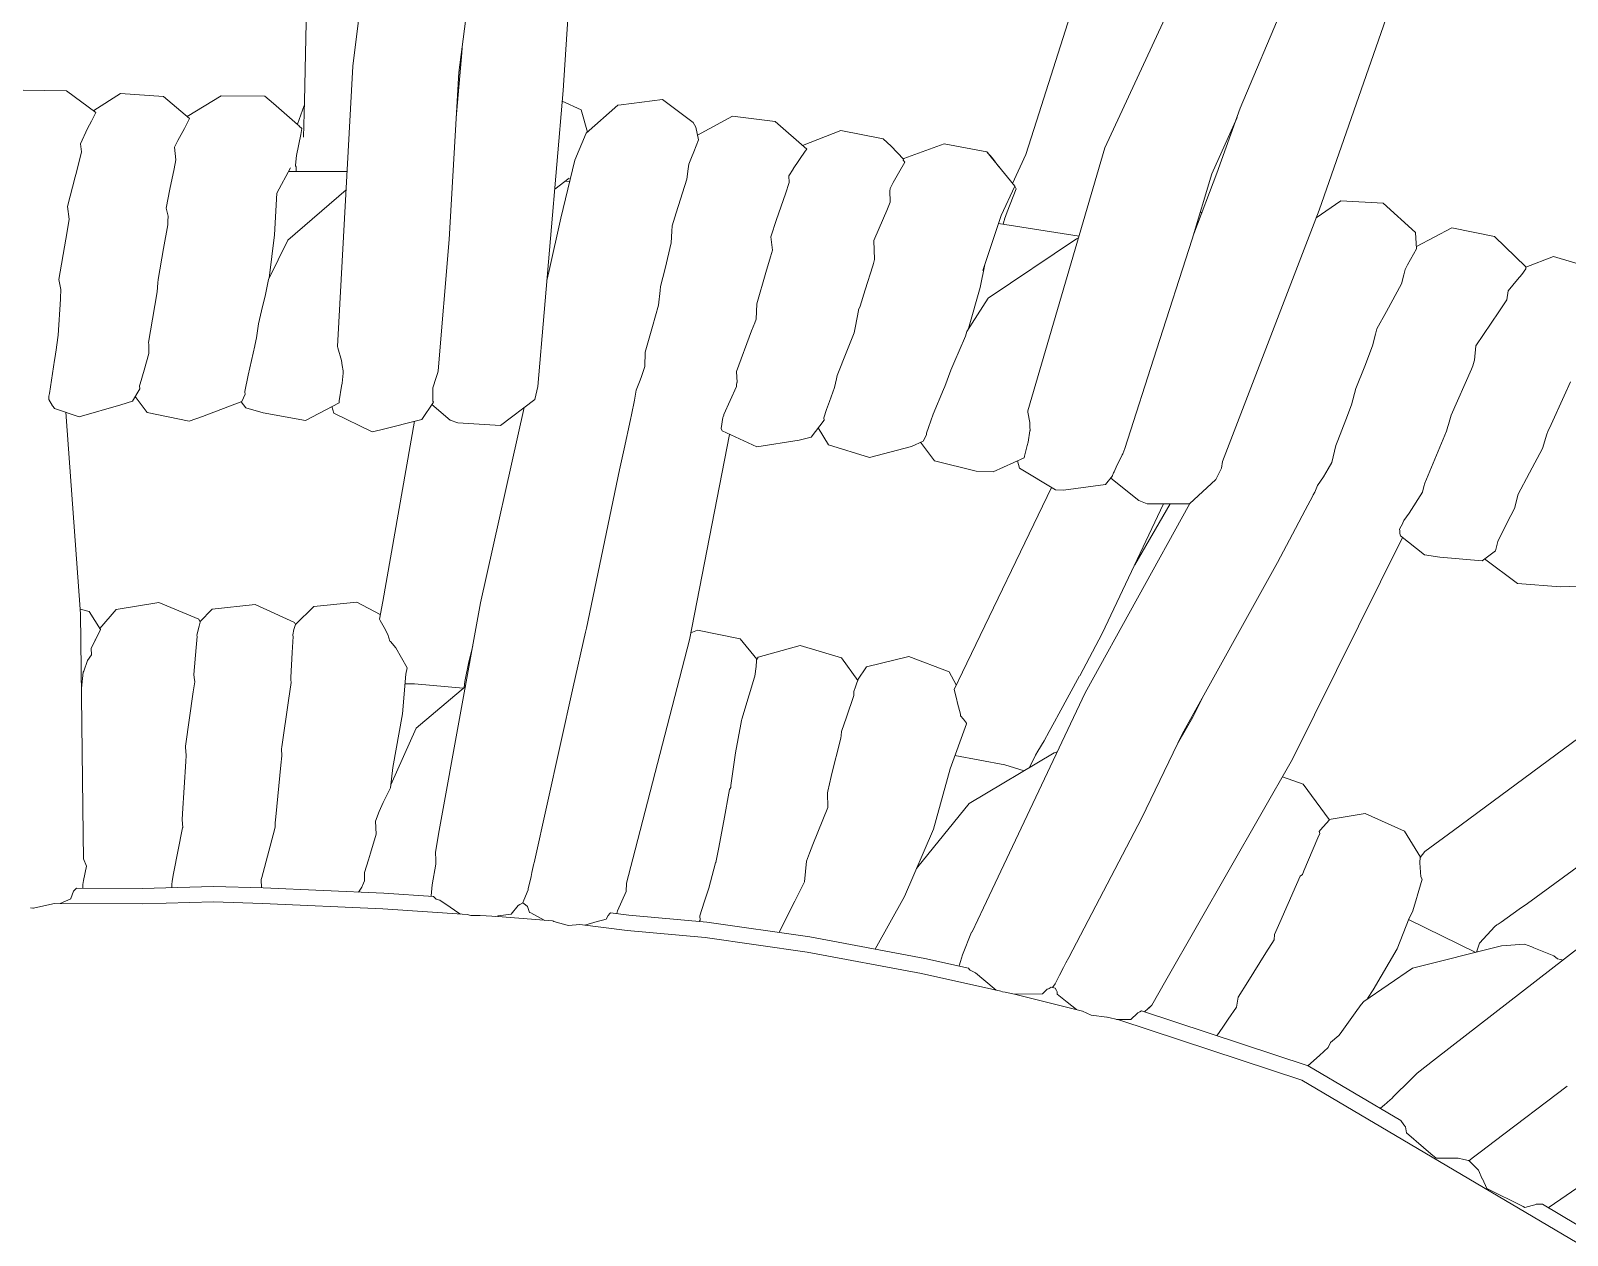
# Model space of a CAD drawing. Header units: centimetres. Extents: x 5488 to 20269, y -31398 to -19684.
# Drawn here: x 6218.68 to 6234.08, y -23755.62 to -23743.54 of the extents above; entities that cross this region are included whole.
import ezdxf

# ---------------------------------------------------------------- set-up
doc = ezdxf.new("R2010")
doc.units = ezdxf.units.CM
doc.layers.add('xxx_Auto_Kaplama_Ahşap Tarama', color=16, linetype='Continuous', lineweight=5)
doc.layers.add('xxx_Auto_Tefris_Tefris', color=32, linetype='Continuous', lineweight=15)

# ---------------------------------------------------------------- blocks, each defined once
blk = doc.blocks.new('trtetre')
at = {"color": 0, "linetype": 'ByBlock'}
for points in [[(425.01, 76.494), (425.394, 73.404)], [(423.088, 76.188), (423.285, 73.16)], [(425.824, 75.584), (425.88, 73.055)], [(417.794, 75.196), (418.539, 72.854)], [(416.669, 75.148), (417.853, 72.587)], [(414.812, 74.52), (415.706, 71.961)], [(424.232, 74.117), (424.331, 73.341)], [(416.061, 74.021), (416.496, 72.983)], [(424.299, 73.588), (424.303, 73.539)], [(424.357, 72.888), (424.303, 73.539)], [(424.429, 71.667), (424.331, 73.341)], [(425.549, 70.593), (425.394, 73.404)], [(421.983, 72.841), (422.291, 73.07)], [(422.291, 73.07), (422.703, 73.019)], [(423.106, 72.966), (423.294, 73.053)], [(423.538, 70.194), (423.285, 73.16)], [(425.888, 72.694), (425.88, 73.055)], [(425.948, 72.82), (426.191, 73.031)], [(426.191, 73.031), (426.276, 73.105)], [(426.276, 73.105), (426.714, 73.107)], [(427.055, 72.902), (426.714, 73.107)], [(427.031, 72.882), (427.292, 73.1)], [(427.292, 73.1), (427.724, 73.13)], [(427.724, 73.13), (427.993, 72.959)], [(427.97, 72.942), (428.267, 73.157)], [(428.267, 73.157), (428.7, 73.165)], [(416.496, 72.983), (416.73, 72.333)], [(416.529, 72.892), (416.783, 72.324)], [(421.161, 72.85), (421.589, 72.905)], [(421.589, 72.905), (421.938, 72.713)], [(422.703, 73.019), (422.737, 73.013)], [(422.737, 73.013), (423.056, 72.732)], [(423.106, 72.966), (423.041, 72.744)], [(425.951, 72.822), (425.881, 73.012)], [(427.084, 72.78), (427.031, 72.882)], [(428.015, 72.855), (427.97, 72.942)], [(428.015, 72.855), (427.97, 72.942)], [(418.645, 72.519), (418.539, 72.854)], [(420.076, 72.675), (420.5, 72.761)], [(420.5, 72.761), (420.885, 72.609)], [(420.844, 72.573), (421.161, 72.85)], [(421.929, 72.668), (421.954, 72.795)], [(421.983, 72.841), (421.954, 72.795)], [(423.056, 72.732), (423.168, 72.463)], [(425.932, 72.805), (425.905, 72.78)], [(425.905, 72.78), (425.915, 72.72)], [(425.96, 72.508), (425.915, 72.72)], [(425.932, 72.806), (425.948, 72.82)], [(427.084, 72.78), (427.148, 72.66)], [(428.015, 72.855), (428.055, 72.78)], [(428.015, 72.855), (428.055, 72.78)], [(428.055, 72.78), (428.126, 72.626)], [(428.055, 72.78), (428.126, 72.626)], [(418.628, 69.948), (417.853, 72.587)], [(419.039, 72.545), (419.467, 72.625)], [(419.467, 72.625), (419.87, 72.479)], [(419.874, 72.472), (419.996, 72.603)], [(419.996, 72.603), (420.076, 72.675)], [(420.858, 72.553), (420.844, 72.573)], [(421.976, 72.547), (421.929, 72.668)], [(427.148, 72.66), (427.182, 72.593)], [(427.182, 72.593), (427.169, 72.465)], [(428.126, 72.626), (428.114, 72.547)], [(428.126, 72.626), (428.114, 72.547)], [(418.779, 72.229), (418.645, 72.519)], [(418.757, 72.203), (419.039, 72.545)], [(418.916, 72.397), (418.981, 72.484)], [(418.981, 72.484), (419.039, 72.545)], [(419.878, 72.463), (419.86, 72.442)], [(419.922, 72.333), (419.86, 72.442)], [(419.87, 72.479), (419.878, 72.463)], [(419.877, 72.464), (419.87, 72.479)], [(420.858, 72.553), (420.98, 72.375)], [(421.999, 72.488), (421.976, 72.547)], [(422.025, 72.422), (421.999, 72.488)], [(422.031, 72.377), (422.024, 72.422)], [(423.168, 72.463), (423.31, 71.882)], [(425.96, 72.508), (425.968, 72.412)], [(425.968, 72.406), (425.968, 72.412)], [(427.186, 72.377), (427.169, 72.465)], [(428.165, 72.341), (428.114, 72.547)], [(428.165, 72.341), (428.114, 72.547)], [(416.963, 71.724), (416.73, 72.333)], [(416.979, 71.669), (416.783, 72.324)], [(419.922, 72.333), (419.978, 72.239)], [(420.98, 72.374), (421.024, 72.307)], [(421.024, 72.307), (421.02, 72.238)], [(422.031, 72.377), (422.045, 72.273)], [(422.151, 71.935), (422.045, 72.273)], [(423.225, 72.281), (423.369, 72.173)], [(425.452, 72.349), (426.04, 72.348)], [(425.962, 72.396), (425.968, 72.406)], [(425.964, 72.348), (425.962, 72.396)], [(426.018, 72.387), (426.158, 72.133)], [(427.186, 72.377), (427.229, 72.172)], [(428.165, 72.341), (428.178, 72.296)], [(428.165, 72.341), (428.178, 72.296)], [(428.178, 72.296), (428.257, 71.998)], [(428.178, 72.296), (428.257, 71.998)], [(418.743, 72.174), (418.757, 72.203)], [(418.835, 71.946), (418.743, 72.174)], [(418.757, 72.203), (418.894, 71.909)], [(419.978, 72.239), (420.002, 72.186)], [(420.006, 72.178), (420.002, 72.186)], [(420.006, 72.178), (420.007, 72.173)], [(420.011, 72.16), (420.006, 72.043)], [(420.007, 72.172), (420.011, 72.16)], [(421.057, 72.124), (421.02, 72.238)], [(421.057, 72.124), (421.146, 71.869)], [(423.22, 72.25), (423.264, 72.252)], [(425.462, 72.164), (426.046, 71.662)], [(426.158, 72.133), (426.179, 71.713)], [(427.229, 72.172), (427.266, 71.983)], [(414.741, 71.738), (415.062, 72.03)], [(415.062, 72.03), (415.489, 72.055)], [(415.489, 72.055), (415.736, 71.883)], [(416.676, 69.443), (415.706, 71.961)], [(420.04, 71.959), (420.006, 72.043)], [(420.04, 71.959), (420.16, 71.679)], [(427.266, 71.983), (427.245, 71.9)], [(428.257, 71.998), (428.239, 71.872)], [(428.257, 71.998), (428.239, 71.872)], [(416.88, 71.942), (416.9, 71.933)], [(418.921, 71.829), (418.113, 71.7)], [(418.835, 71.946), (418.859, 71.871)], [(418.859, 71.871), (418.86, 71.866)], [(418.86, 71.866), (418.863, 71.857)], [(418.873, 71.822), (418.863, 71.857)], [(418.894, 71.909), (419.079, 71.355)], [(421.146, 71.869), (421.203, 71.694)], [(422.191, 71.804), (422.151, 71.935)], [(422.196, 71.752), (422.191, 71.804)], [(423.31, 71.882), (423.425, 71.356)], [(427.248, 71.851), (427.245, 71.9)], [(427.248, 71.851), (427.25, 71.816)], [(427.294, 71.578), (427.25, 71.816)], [(428.265, 71.708), (428.239, 71.872)], [(413.633, 71.393), (413.948, 71.697)], [(413.948, 71.697), (414.374, 71.783)], [(414.374, 71.783), (414.731, 71.597)], [(414.741, 71.738), (414.729, 71.573)], [(416.979, 71.669), (417.336, 70.56)], [(418.118, 71.684), (418.14, 71.675)], [(418.14, 71.675), (419.025, 71.079)], [(420.16, 71.679), (420.169, 71.657)], [(420.169, 71.657), (420.165, 71.468)], [(421.203, 71.694), (421.187, 71.56)], [(422.196, 71.752), (422.203, 71.634)], [(424.429, 71.667), (424.538, 70.35)], [(426.046, 71.662), (426.24, 71.265)], [(426.179, 71.713), (426.233, 71.28)], [(428.271, 71.671), (428.265, 71.708)], [(428.271, 71.671), (428.341, 71.266)], [(412.94, 71.372), (413.355, 71.496)], [(413.355, 71.496), (413.633, 71.389)], [(414.818, 71.414), (414.729, 71.573)], [(421.206, 71.493), (421.187, 71.56)], [(421.206, 71.493), (421.252, 71.336)], [(422.264, 71.378), (422.203, 71.634)], [(427.348, 71.266), (427.294, 71.578)], [(413.633, 71.369), (413.633, 71.393)], [(413.673, 71.316), (413.633, 71.372)], [(414.844, 71.365), (414.818, 71.414)], [(414.857, 71.314), (414.844, 71.365)], [(419.059, 71.415), (419.104, 71.186)], [(420.175, 71.426), (420.165, 71.468)], [(420.175, 71.426), (420.181, 71.402)], [(420.258, 71.161), (420.181, 71.402)], [(421.252, 71.336), (421.345, 71.022)], [(422.309, 71.196), (422.264, 71.378)], [(423.425, 71.356), (423.448, 71.256)], [(413.673, 71.316), (413.718, 71.265)], [(413.718, 71.265), (413.81, 71.151)], [(414.857, 71.314), (414.88, 71.223)], [(415.03, 70.946), (414.88, 71.223)], [(419.104, 71.186), (419.22, 70.775)], [(422.314, 71.156), (422.309, 71.196)], [(426.24, 71.265), (426.243, 71.251)], [(426.275, 71.098), (426.243, 71.251)], [(427.35, 71.233), (427.348, 71.266)], [(427.35, 71.233), (427.355, 71.143)], [(428.341, 71.266), (428.321, 71.167)], [(413.81, 71.151), (413.822, 71.063)], [(413.843, 71.032), (413.822, 71.063)], [(413.843, 71.032), (413.903, 70.943)], [(419.025, 71.079), (419.239, 70.746)], [(420.309, 71), (420.258, 71.161)], [(422.314, 71.156), (422.331, 71.008)], [(426.299, 70.994), (426.275, 71.098)], [(427.402, 70.867), (427.355, 71.143)], [(428.325, 71.079), (428.321, 71.167)], [(428.325, 71.079), (428.325, 71.07)], [(428.325, 71.07), (428.35, 70.709)], [(413.903, 70.943), (414.133, 70.602)], [(415.126, 70.771), (415.03, 70.946)], [(420.309, 71), (420.323, 70.961)], [(420.323, 70.961), (420.323, 70.954)], [(420.354, 70.798), (420.323, 70.954)], [(421.345, 71.022), (421.352, 70.869)], [(422.39, 70.795), (422.331, 71.008)], [(426.299, 70.994), (426.339, 70.822)], [(415.14, 70.718), (415.126, 70.771)], [(415.14, 70.718), (415.17, 70.6)], [(419.239, 70.746), (419.252, 70.699)], [(420.354, 70.798), (420.367, 70.73)], [(420.44, 70.549), (420.367, 70.73)], [(421.365, 70.833), (421.352, 70.869)], [(421.365, 70.833), (421.396, 70.751)], [(421.396, 70.751), (421.549, 70.343)], [(422.456, 70.562), (422.39, 70.795)], [(426.339, 70.822), (426.359, 70.68)], [(427.442, 70.633), (427.402, 70.867)], [(414.133, 70.602), (414.149, 70.459)], [(415.248, 70.397), (415.17, 70.6)], [(419.314, 70.552), (419.252, 70.699)], [(425.545, 70.58), (425.509, 70.453)], [(425.549, 70.593), (425.545, 70.58)], [(426.359, 70.68), (426.378, 70.603)], [(426.377, 70.603), (426.377, 70.6)], [(426.444, 70.306), (426.377, 70.6)], [(427.441, 70.616), (427.44, 70.523)], [(427.441, 70.616), (427.442, 70.633)], [(428.374, 70.538), (428.35, 70.709)], [(414.149, 70.459), (414.151, 70.448)], [(414.166, 70.399), (414.151, 70.448)], [(417.336, 70.56), (417.654, 69.572)], [(419.358, 70.451), (419.314, 70.552)], [(419.358, 70.451), (419.398, 70.358)], [(420.537, 70.303), (420.44, 70.549)], [(422.456, 70.562), (422.462, 70.539)], [(422.462, 70.539), (422.466, 70.394)], [(425.501, 70.403), (425.509, 70.453)], [(427.488, 70.357), (427.44, 70.523)], [(428.374, 70.537), (428.376, 70.52)], [(428.376, 70.52), (428.377, 70.514)], [(428.385, 70.459), (428.377, 70.514)], [(428.437, 70.123), (428.385, 70.459)], [(414.166, 70.399), (414.177, 70.368)], [(414.383, 69.905), (414.177, 70.368)], [(415.336, 70.175), (415.248, 70.397)], [(419.398, 70.358), (419.459, 70.194)], [(420.544, 70.271), (420.537, 70.303)], [(420.544, 70.271), (420.564, 70.182)], [(421.549, 70.343), (421.542, 70.234)], [(422.503, 70.283), (422.466, 70.394)], [(422.519, 70.239), (422.503, 70.283)], [(424.538, 70.35), (424.543, 70.334)], [(424.56, 70.283), (424.543, 70.334)], [(424.591, 70.179), (424.56, 70.283)], [(425.501, 70.403), (425.492, 70.351)], [(425.492, 70.326), (425.492, 70.351)], [(425.502, 70.227), (425.492, 70.326)], [(426.479, 70.144), (426.444, 70.306)], [(427.528, 70.219), (427.488, 70.357)], [(413.186, 70.24), (413.249, 70.1)], [(413.379, 69.812), (413.249, 70.1)], [(415.336, 70.174), (415.336, 70.175)], [(415.336, 70.174), (415.381, 70.009)], [(419.471, 70.162), (419.459, 70.194)], [(419.576, 69.916), (419.471, 70.162)], [(420.614, 70.044), (420.564, 70.182)], [(421.546, 70.211), (421.543, 70.234)], [(421.546, 70.209), (421.546, 70.211)], [(421.546, 70.209), (421.549, 70.195)], [(421.674, 69.913), (421.549, 70.195)], [(422.519, 70.239), (422.554, 70.156)], [(422.562, 70.096), (422.554, 70.156)], [(423.538, 70.194), (423.57, 70.063)], [(424.592, 70.157), (424.591, 70.179)], [(424.592, 70.157), (424.593, 70.087)], [(425.507, 70.197), (425.502, 70.227)], [(425.507, 70.197), (425.531, 70.05)], [(426.478, 70.137), (426.474, 70.118)], [(426.474, 70.118), (426.508, 70.043)], [(426.478, 70.137), (426.479, 70.144)], [(427.528, 70.219), (427.533, 70.199)], [(427.533, 70.199), (427.53, 70.169)], [(427.53, 70.169), (427.604, 70.047)], [(428.437, 70.123), (428.442, 70.097)], [(415.438, 69.858), (415.381, 70.009)], [(418.628, 69.948), (418.626, 69.937)], [(420.644, 69.962), (420.614, 70.044)], [(420.644, 69.962), (420.672, 69.88)], [(422.566, 70.078), (422.562, 70.096)], [(422.571, 70.057), (422.566, 70.078)], [(422.571, 70.057), (422.601, 69.91)], [(423.57, 70.063), (423.913, 69.804)], [(424.113, 68.025), (423.677, 69.982)], [(424.418, 69.856), (424.601, 70.014)], [(424.593, 70.045), (424.587, 70.036)], [(424.587, 70.036), (424.701, 69.864)], [(424.593, 70.087), (424.593, 70.045)], [(425.531, 70.05), (425.533, 70.03)], [(425.533, 70.03), (425.87, 69.854)], [(425.584, 69.927), (425.604, 69.993)], [(426.294, 69.931), (426.467, 69.981)], [(426.467, 69.981), (426.514, 70.04)], [(426.508, 70.043), (426.903, 69.891)], [(427.577, 70.092), (427.458, 69.934)], [(427.604, 70.047), (427.72, 70.008)], [(427.72, 70.008), (428.137, 69.89)], [(428.137, 69.89), (428.386, 69.972)], [(428.399, 69.992), (428.386, 69.972)], [(428.399, 69.992), (428.405, 70.001)], [(428.405, 70.001), (428.442, 70.063)], [(428.442, 70.097), (428.442, 70.095)], [(428.442, 70.087), (428.442, 70.095)], [(428.442, 70.063), (428.442, 70.087)], [(413.411, 69.743), (413.379, 69.812)], [(414.408, 69.811), (414.383, 69.905)], [(414.414, 69.791), (414.408, 69.811)], [(415.519, 69.652), (415.438, 69.858)], [(418.605, 69.79), (418.606, 69.832)], [(418.626, 69.937), (418.606, 69.832)], [(419.623, 69.784), (419.576, 69.916)], [(420.672, 69.88), (420.67, 69.857)], [(420.67, 69.857), (420.798, 69.684)], [(421.675, 69.906), (421.674, 69.913)], [(421.675, 69.906), (421.681, 69.889)], [(421.683, 69.882), (421.681, 69.889)], [(421.701, 69.773), (421.683, 69.882)], [(422.601, 69.91), (422.612, 69.861)], [(422.675, 69.569), (422.612, 69.861)], [(423.913, 69.804), (424.342, 69.828)], [(424.342, 69.828), (424.418, 69.856)], [(424.701, 69.864), (425.115, 69.758)], [(424.775, 69.845), (425.095, 68.038)], [(425.202, 69.738), (425.584, 69.927)], [(426.294, 69.931), (425.87, 69.854)], [(426.903, 69.891), (427.037, 69.846)], [(427.037, 69.846), (427.458, 69.934)], [(428.125, 67.915), (428.273, 69.935)], [(413.411, 69.743), (413.422, 69.717)], [(413.422, 69.717), (413.466, 69.573)], [(414.414, 69.791), (414.427, 69.745)], [(414.646, 69.225), (414.427, 69.745)], [(415.519, 69.652), (415.539, 69.602)], [(418.605, 69.79), (418.604, 69.752)], [(418.605, 69.748), (418.604, 69.752)], [(418.624, 69.636), (418.605, 69.748)], [(419.643, 69.727), (419.623, 69.784)], [(419.643, 69.725), (419.641, 69.709)], [(419.641, 69.709), (419.677, 69.645)], [(419.643, 69.725), (419.643, 69.727)], [(419.677, 69.645), (419.794, 69.593)], [(420.624, 69.61), (420.728, 69.779)], [(420.798, 69.684), (420.918, 69.656)], [(420.918, 69.656), (421.345, 69.587)], [(421.345, 69.587), (421.692, 69.748)], [(422.018, 67.654), (421.617, 69.713)], [(421.695, 69.755), (421.692, 69.748)], [(421.695, 69.757), (421.701, 69.773)], [(421.695, 69.757), (421.695, 69.755)], [(425.115, 69.758), (425.202, 69.738)], [(413.597, 69.327), (413.466, 69.573)], [(415.539, 69.602), (415.578, 69.431)], [(417.654, 69.572), (417.675, 69.517)], [(417.679, 69.509), (417.675, 69.517)], [(417.74, 69.386), (417.679, 69.509)], [(418.632, 69.601), (418.624, 69.636)], [(418.632, 69.601), (418.66, 69.495)], [(418.66, 69.495), (418.664, 69.478)], [(419.701, 69.634), (419.562, 69.448)], [(419.794, 69.593), (420.213, 69.48)], [(420.213, 69.48), (420.624, 69.61)], [(422.675, 69.569), (422.72, 69.359)], [(415.614, 69.369), (415.578, 69.431)], [(415.663, 69.288), (415.614, 69.369)], [(416.676, 69.443), (416.683, 69.376)], [(416.741, 69.261), (416.684, 69.375)], [(417.74, 69.386), (417.761, 69.339)], [(417.761, 69.339), (417.766, 69.328)], [(418.348, 69.156), (418.71, 69.373)], [(418.664, 69.478), (418.974, 69.339)], [(418.73, 69.448), (418.71, 69.373)], [(418.974, 69.339), (419.143, 69.345)], [(419.143, 69.345), (419.562, 69.448)], [(422.72, 69.359), (423.051, 67.77)], [(413.712, 69.107), (413.597, 69.327)], [(414.646, 69.224), (414.655, 69.192)], [(414.655, 69.192), (414.67, 69.134)], [(415.663, 69.288), (415.723, 69.2)], [(415.75, 69.134), (415.723, 69.2)], [(416.741, 69.261), (417.004, 69.017)], [(417.795, 69.275), (417.515, 69.051)], [(417.766, 69.328), (417.776, 69.3)], [(417.776, 69.3), (417.776, 69.299)], [(417.776, 69.299), (417.847, 69.21)], [(417.847, 69.21), (418.269, 69.153)], [(418.388, 69.18), (419.282, 67.331)], [(413.714, 69.1), (413.712, 69.107)], [(413.714, 69.1), (413.748, 68.971)], [(414.804, 68.924), (414.67, 69.134)], [(415.764, 69.108), (415.75, 69.134)], [(415.764, 69.108), (415.77, 69.097)], [(415.77, 69.097), (415.847, 68.952)], [(417.429, 69.016), (417.515, 69.051)], [(418.269, 69.153), (418.348, 69.156)], [(413.785, 68.899), (413.748, 68.971)], [(413.914, 68.643), (413.785, 68.899)], [(414.804, 68.924), (414.856, 68.849)], [(415.847, 68.952), (415.876, 68.898)], [(415.942, 68.771), (415.876, 68.898)], [(418.052, 67.121), (417.002, 69.019)], [(417.004, 69.017), (417.429, 69.016)], [(417.199, 69.017), (417.555, 68.406)], [(417.265, 69.017), (417.882, 67.717)], [(414.856, 68.849), (414.867, 68.825)], [(414.899, 68.762), (414.868, 68.824)], [(414.896, 68.718), (414.891, 68.697)], [(414.897, 68.745), (414.896, 68.718)], [(414.897, 68.745), (414.899, 68.762)], [(415.942, 68.771), (416.124, 68.428)], [(413.914, 68.643), (413.915, 68.641)], [(413.915, 68.641), (413.931, 68.574)], [(413.931, 68.574), (413.938, 68.546)], [(414.648, 68.507), (414.891, 68.697)], [(414.869, 68.679), (414.869, 68.678)], [(415.972, 66.456), (414.869, 68.678)], [(413.717, 68.219), (414.046, 68.466)], [(413.938, 68.546), (414.071, 68.447)], [(414.071, 68.447), (414.495, 68.484)], [(414.495, 68.484), (414.648, 68.507)], [(417.08, 66.708), (416.124, 68.428)], [(413.098, 68.191), (413.286, 68.186)], [(413.286, 68.186), (413.717, 68.219)], [(424.113, 68.025), (424.528, 65.741)], [(425.127, 67.862), (425.095, 68.038)], [(425.356, 68.031), (425.119, 67.907)], [(425.787, 67.987), (425.356, 68.031)], [(425.971, 67.806), (425.787, 67.987)], [(426.374, 68.007), (425.978, 67.826)], [(426.806, 67.96), (426.374, 68.007)], [(426.927, 67.835), (426.806, 67.96)], [(427.34, 68.027), (426.938, 67.86)], [(427.768, 67.956), (427.34, 68.027)], [(427.931, 67.767), (427.768, 67.956)], [(428.038, 67.936), (428.129, 67.962)], [(425.081, 67.778), (425.12, 67.849)], [(425.12, 67.849), (425.127, 67.862)], [(425.978, 67.826), (425.97, 67.807)], [(425.985, 67.757), (425.971, 67.806)], [(426.924, 67.829), (426.938, 67.86)], [(426.934, 67.792), (426.924, 67.829)], [(426.934, 67.792), (426.958, 67.701)], [(428.038, 67.936), (427.926, 67.758)], [(428.125, 67.915), (428.097, 65.703)], [(418.106, 67.294), (417.882, 67.717)], [(421.511, 67.664), (421.343, 67.46)], [(421.937, 67.749), (421.511, 67.664)], [(421.937, 67.749), (422.005, 67.724)], [(422.018, 67.654), (422.587, 65.458)], [(423.051, 67.769), (423.051, 67.77)], [(423.057, 67.743), (423.051, 67.769)], [(423.06, 67.731), (423.057, 67.743)], [(423.06, 67.731), (423.184, 67.182)], [(424.965, 67.574), (425.017, 67.638)], [(425.017, 67.638), (425.022, 67.641)], [(425.032, 67.675), (425.022, 67.641)], [(425.042, 67.708), (425.032, 67.675)], [(425.081, 67.778), (425.042, 67.708)], [(425.985, 67.757), (425.997, 67.704)], [(425.993, 67.687), (425.996, 67.697)], [(426.002, 67.526), (425.993, 67.687)], [(425.996, 67.697), (425.997, 67.704)], [(426.955, 67.686), (426.958, 67.701)], [(426.966, 67.576), (426.955, 67.686)], [(427.976, 67.655), (427.926, 67.758)], [(427.979, 67.649), (427.976, 67.655)], [(427.979, 67.649), (428.018, 67.568)], [(411.832, 67.609), (414.36, 65.742)], [(419.82, 67.488), (419.415, 67.332)], [(420.244, 67.384), (419.82, 67.488)], [(420.494, 67.474), (420.909, 67.597)], [(421.331, 67.481), (420.909, 67.597)], [(421.347, 67.453), (421.331, 67.481)], [(424.191, 67.595), (424.226, 67.46)], [(424.85, 67.373), (424.964, 67.574)], [(426.002, 67.526), (426.015, 67.275)], [(426.966, 67.576), (426.99, 67.307)], [(428.015, 67.502), (428.018, 67.568)], [(428.015, 67.502), (428.055, 67.447)], [(419.366, 67.157), (419.282, 67.331)], [(419.345, 67.201), (419.415, 67.332)], [(420.334, 67.248), (420.244, 67.384)], [(420.494, 67.474), (420.332, 67.246)], [(421.347, 67.443), (421.347, 67.453)], [(421.347, 67.443), (421.352, 67.387)], [(421.352, 67.387), (421.363, 67.289)], [(424.226, 67.46), (424.229, 67.442)], [(424.23, 67.433), (424.229, 67.442)], [(424.27, 67.235), (424.23, 67.433)], [(424.862, 67.309), (424.85, 67.373)], [(428.093, 67.34), (428.055, 67.447)], [(428.099, 67.331), (428.093, 67.34)], [(428.114, 67.17), (428.099, 67.331)], [(418.107, 67.294), (418.315, 66.91)], [(420.34, 67.221), (420.332, 67.246)], [(420.34, 67.221), (420.355, 67.182)], [(420.355, 67.182), (420.371, 67.137)], [(421.363, 67.289), (421.37, 67.269)], [(421.377, 67.247), (421.37, 67.269)], [(421.377, 67.247), (421.42, 67.102)], [(423.184, 67.182), (423.577, 65.418)], [(424.761, 66.769), (424.265, 67.187)], [(424.27, 67.235), (424.279, 67.175)], [(424.287, 67.169), (424.777, 67.213)], [(424.87, 67.214), (424.777, 67.213)], [(424.897, 66.911), (424.862, 67.309)], [(426.012, 67.225), (426.016, 67.251)], [(426.04, 67.045), (426.012, 67.225)], [(426.015, 67.275), (426.016, 67.251)], [(426.98, 67.231), (426.987, 67.277)], [(426.996, 67.131), (426.98, 67.231)], [(426.987, 67.277), (426.99, 67.307)], [(416.973, 66.879), (416.848, 67.125)], [(418.052, 67.121), (419.07, 64.965)], [(419.332, 67.02), (419.301, 66.907)], [(419.332, 67.02), (419.343, 67.064)], [(419.343, 67.064), (419.366, 67.157)], [(420.371, 67.098), (420.371, 67.137)], [(420.371, 67.098), (420.371, 67.096)], [(420.371, 67.096), (420.446, 66.879)], [(421.42, 67.102), (421.494, 66.857)], [(426.04, 67.045), (426.107, 66.581)], [(426.996, 67.131), (427.074, 66.588)], [(428.116, 67.16), (428.114, 67.17)], [(411.002, 66.923), (413.617, 65.011)], [(416.973, 66.879), (417.127, 66.61)], [(418.358, 66.833), (418.315, 66.91)], [(419.271, 66.858), (419.3, 66.89)], [(419.301, 66.907), (419.3, 66.89)], [(420.446, 66.879), (420.496, 66.736)], [(424.993, 66.374), (424.897, 66.911)], [(417.068, 66.729), (417.06, 66.727)], [(418.358, 66.833), (418.411, 66.735)], [(418.411, 66.735), (418.461, 66.641)], [(419.242, 66.817), (419.271, 66.858)], [(419.243, 66.812), (419.242, 66.818)], [(419.405, 66.361), (419.243, 66.812)], [(420.498, 66.696), (420.496, 66.736)], [(421.494, 66.857), (421.499, 66.845)], [(421.504, 66.807), (421.499, 66.845)], [(421.504, 66.807), (421.557, 66.52)], [(425.014, 66.201), (424.761, 66.769)], [(417.08, 66.708), (417.482, 65.869)], [(418.525, 66.537), (418.462, 66.64)], [(420.498, 66.696), (420.501, 66.667)], [(420.501, 66.667), (420.599, 66.286)], [(426.107, 66.581), (426.11, 66.561)], [(426.107, 66.489), (426.11, 66.561)], [(427.067, 66.494), (427.073, 66.577)], [(427.073, 66.577), (427.074, 66.588)], [(415.972, 66.456), (417.242, 64.237)], [(418.361, 66.519), (418.332, 66.529)], [(419.214, 66.012), (418.361, 66.519)], [(418.55, 66.497), (418.525, 66.537)], [(418.55, 66.497), (418.614, 66.368)], [(419.357, 66.495), (418.858, 66.4)], [(421.557, 66.52), (421.569, 66.452)], [(421.603, 66.193), (421.569, 66.451)], [(426.115, 66.396), (426.107, 66.489)], [(427.07, 66.433), (427.067, 66.494)], [(427.07, 66.433), (427.103, 65.913)], [(416.073, 66.28), (415.867, 66.206)], [(418.858, 66.4), (418.664, 66.339)], [(419.573, 65.754), (419.405, 66.361)], [(420.599, 66.286), (420.6, 66.282)], [(420.632, 66.136), (420.6, 66.282)], [(425.018, 66.17), (424.993, 66.374)], [(426.115, 66.396), (426.167, 65.88)], [(415.867, 66.206), (415.604, 65.852)], [(420.632, 66.136), (420.636, 66.12)], [(420.632, 65.973), (420.636, 66.12)], [(421.603, 66.193), (421.606, 66.173)], [(421.606, 66.173), (421.618, 66.152)], [(421.676, 65.839), (421.618, 66.152)], [(425.018, 66.169), (425.091, 66.023)], [(419.731, 65.378), (419.214, 66.012)], [(420.781, 65.603), (420.632, 65.973)], [(425.091, 66.023), (425.13, 65.931)], [(415.243, 65.913), (414.85, 65.736)], [(415.604, 65.851), (415.243, 65.913)], [(415.604, 65.852), (415.604, 65.85)], [(415.606, 65.845), (415.604, 65.85)], [(415.692, 65.748), (415.606, 65.845)], [(417.482, 65.869), (418.215, 64.47)], [(421.729, 65.556), (421.676, 65.839)], [(425.166, 65.835), (425.13, 65.931)], [(425.159, 65.704), (425.166, 65.835)], [(426.167, 65.88), (426.173, 65.818)], [(426.173, 65.777), (426.173, 65.818)], [(427.1, 65.773), (427.107, 65.85)], [(427.103, 65.913), (427.107, 65.85)], [(414.647, 65.53), (414.36, 65.742)], [(414.85, 65.736), (414.689, 65.476)], [(415.692, 65.748), (415.705, 65.732)], [(415.698, 65.713), (415.705, 65.732)], [(415.717, 65.668), (415.698, 65.713)], [(415.859, 65.337), (415.717, 65.668)], [(419.864, 65.081), (419.573, 65.754)], [(424.567, 65.526), (424.528, 65.741)], [(425.216, 65.516), (425.159, 65.704)], [(426.18, 65.749), (426.173, 65.777)], [(426.18, 65.749), (426.308, 65.269)], [(427.101, 65.768), (427.1, 65.773)], [(427.101, 65.768), (427.192, 65.311)], [(428.094, 65.458), (428.097, 65.703)], [(414.692, 65.472), (414.647, 65.53)], [(420.781, 65.603), (420.815, 65.516)], [(420.815, 65.516), (420.847, 65.436)], [(421.729, 65.556), (421.755, 65.42)], [(424.563, 65.444), (424.567, 65.526)], [(425.238, 65.447), (425.216, 65.516)], [(414.685, 65.276), (414.696, 65.418)], [(414.692, 65.472), (414.696, 65.421)], [(414.696, 65.421), (414.696, 65.418)], [(415.859, 65.337), (415.874, 65.302)], [(419.743, 65.361), (419.731, 65.378)], [(420.866, 65.228), (420.847, 65.436)], [(421.755, 65.42), (421.757, 65.418)], [(421.826, 65.164), (421.757, 65.418)], [(422.651, 65.214), (422.587, 65.458)], [(423.577, 65.418), (423.579, 65.411)], [(423.599, 65.321), (423.579, 65.411)], [(424.561, 65.404), (424.563, 65.444)], [(424.6, 65.198), (424.561, 65.404)], [(425.238, 65.447), (425.278, 65.321)], [(428.094, 65.458), (428.064, 65.383)], [(428.064, 65.383), (428.094, 65.241)], [(412.22, 65.249), (414.538, 63.452)], [(414.673, 65.254), (414.685, 65.276)], [(414.722, 65.082), (414.673, 65.254)], [(415.874, 65.302), (415.896, 65.284)], [(415.932, 65.199), (415.896, 65.284)], [(416.1, 64.82), (415.932, 65.199)], [(420.964, 65.033), (420.866, 65.228)], [(422.651, 65.214), (422.655, 65.129)], [(423.599, 65.321), (423.608, 65.28)], [(423.608, 65.28), (423.635, 65.158)], [(424.6, 65.198), (424.61, 65.087)], [(425.277, 65.236), (425.278, 65.321)], [(425.287, 65.213), (425.277, 65.236)], [(425.304, 65.175), (425.287, 65.213)], [(425.339, 65.124), (425.304, 65.175)], [(426.791, 65.182), (426.294, 65.168)], [(426.31, 65.262), (426.308, 65.269)], [(426.31, 65.262), (426.312, 65.252)], [(426.31, 65.168), (426.312, 65.252)], [(427.506, 65.162), (426.791, 65.182)], [(427.192, 65.311), (427.207, 65.234)], [(427.208, 65.199), (427.207, 65.234)], [(427.208, 65.199), (427.21, 65.171)], [(428.094, 65.241), (428.103, 65.2)], [(428.103, 65.2), (428.102, 65.165)], [(428.103, 65.2), (428.102, 65.165)], [(414.725, 65.071), (414.722, 65.082)], [(414.768, 64.926), (414.725, 65.071)], [(420.157, 64.553), (419.864, 65.081)], [(420.964, 65.033), (421.095, 64.769)], [(421.871, 65.025), (421.826, 65.164)], [(421.871, 65.025), (421.916, 64.886)], [(422.655, 65.129), (422.742, 64.936)], [(423.638, 65.147), (423.635, 65.158)], [(423.68, 65.045), (423.638, 65.147)], [(423.664, 64.997), (423.689, 65.016)], [(423.69, 65.016), (423.68, 65.045)], [(423.691, 65.016), (423.689, 65.016)], [(423.72, 64.999), (423.691, 65.016)], [(424.42, 64.974), (424.522, 65.044)], [(424.558, 65.054), (424.522, 65.044)], [(424.565, 65.061), (424.558, 65.054)], [(424.565, 65.061), (424.586, 65.079)], [(425.085, 65.113), (424.586, 65.079)], [(424.61, 65.087), (424.611, 65.081)], [(426.294, 65.168), (425.085, 65.113)], [(426.791, 65.026), (426.299, 65.011)], [(427.503, 65.005), (426.791, 65.026)], [(428.165, 65.165), (427.506, 65.162)], [(428.178, 65.151), (428.165, 65.165)], [(428.178, 65.151), (428.194, 65.134)], [(428.221, 65.061), (428.194, 65.134)], [(428.221, 65.061), (428.223, 65.056)], [(428.223, 65.056), (428.33, 65.009)], [(413.699, 64.952), (413.617, 65.011)], [(413.879, 64.823), (413.699, 64.952)], [(414.802, 64.864), (414.768, 64.926)], [(414.923, 64.556), (414.802, 64.864)], [(419.183, 64.726), (419.07, 64.965)], [(422.627, 64.893), (421.844, 64.824)], [(421.912, 64.842), (421.916, 64.886)], [(422.81, 64.917), (422.627, 64.893)], [(422.742, 64.936), (422.749, 64.909)], [(422.816, 64.91), (422.81, 64.917)], [(422.816, 64.91), (422.834, 64.889)], [(422.854, 64.854), (422.834, 64.889)], [(423.939, 64.879), (423.392, 64.835)], [(423.609, 64.915), (423.47, 64.841)], [(423.609, 64.915), (423.622, 64.921)], [(423.622, 64.921), (423.642, 64.981)], [(423.664, 64.997), (423.642, 64.981)], [(423.72, 64.999), (423.738, 64.989)], [(423.808, 64.904), (423.738, 64.989)], [(423.938, 64.885), (423.808, 64.904)], [(423.938, 64.885), (423.942, 64.884)], [(424.117, 64.891), (423.939, 64.879)], [(423.942, 64.884), (423.969, 64.881)], [(424.21, 64.889), (424.117, 64.891)], [(424.21, 64.889), (424.248, 64.9)], [(425.093, 64.957), (424.248, 64.9)], [(424.332, 64.914), (424.315, 64.904)], [(424.42, 64.974), (424.332, 64.914)], [(426.299, 65.011), (425.093, 64.957)], [(428.386, 65.009), (427.503, 65.005)], [(428.584, 64.965), (428.386, 65.009)], [(428.596, 64.963), (428.584, 64.965)], [(428.6, 64.962), (428.596, 64.963)], [(428.6, 64.962), (428.604, 64.962)], [(428.604, 64.962), (428.625, 64.966)], [(413.91, 64.803), (413.879, 64.823)], [(413.91, 64.803), (413.923, 64.795)], [(413.944, 64.78), (413.923, 64.795)], [(413.944, 64.78), (414.098, 64.612)], [(414.808, 64.849), (414.136, 64.519)], [(416.1, 64.82), (416.152, 64.699)], [(419.183, 64.727), (419.191, 64.722)], [(419.282, 64.495), (419.191, 64.722)], [(421.844, 64.824), (420.812, 64.676)], [(421.095, 64.769), (421.12, 64.72)], [(422.644, 64.738), (421.861, 64.669)], [(421.921, 64.831), (421.912, 64.842)], [(423.117, 64.799), (422.644, 64.738)], [(422.891, 64.844), (422.854, 64.854)], [(422.891, 64.844), (422.945, 64.829)], [(422.945, 64.829), (423.068, 64.793)], [(423.233, 64.788), (423.117, 64.799)], [(423.233, 64.788), (423.259, 64.795)], [(423.259, 64.795), (423.379, 64.831)], [(423.382, 64.832), (423.379, 64.831)], [(423.382, 64.832), (423.392, 64.835)], [(413.552, 64.567), (413.352, 64.486)], [(413.572, 64.575), (413.552, 64.567)], [(413.572, 64.575), (413.647, 64.603)], [(413.876, 64.584), (413.647, 64.603)], [(414.771, 64.361), (413.876, 64.584)], [(414.098, 64.612), (414.127, 64.521)], [(415.164, 64.145), (414.923, 64.556)], [(416.158, 64.645), (416.152, 64.699)], [(416.239, 64.515), (416.158, 64.645)], [(420.812, 64.676), (419.66, 64.46)], [(421.861, 64.669), (420.838, 64.522)], [(413.286, 64.449), (413.26, 64.443)], [(413.286, 64.449), (413.316, 64.455)], [(413.352, 64.486), (413.316, 64.455)], [(416.422, 64.226), (416.239, 64.515)], [(418.215, 64.47), (418.244, 64.415)], [(418.268, 64.368), (418.244, 64.415)], [(419.66, 64.46), (419.221, 64.363)], [(419.282, 64.495), (419.302, 64.427)], [(419.302, 64.427), (419.315, 64.384)], [(420.838, 64.522), (419.691, 64.307)], [(415.258, 64.029), (414.771, 64.361)], [(418.308, 64.292), (418.268, 64.368)], [(418.308, 64.292), (418.354, 64.205)], [(419.691, 64.307), (418.896, 64.132)], [(419.066, 64.244), (419.151, 64.316)], [(419.205, 64.342), (419.151, 64.316)], [(419.208, 64.343), (419.205, 64.342)], [(419.208, 64.344), (419.209, 64.345)], [(419.209, 64.345), (419.214, 64.352)], [(419.214, 64.352), (419.221, 64.363)], [(415.219, 64.056), (415.164, 64.145)], [(416.422, 64.226), (416.517, 64.071)], [(417.383, 63.99), (417.242, 64.237)], [(418.76, 64.102), (418.077, 63.932)], [(418.281, 64.06), (418.332, 64.1)], [(418.332, 64.1), (418.333, 64.125)], [(418.34, 64.138), (418.333, 64.125)], [(418.34, 64.138), (418.352, 64.162)], [(418.391, 64.171), (418.352, 64.162)], [(418.354, 64.205), (418.38, 64.168)], [(418.414, 64.159), (418.391, 64.171)], [(418.42, 64.156), (418.414, 64.159)], [(418.42, 64.156), (418.432, 64.15)], [(418.481, 64.103), (418.432, 64.15)], [(418.76, 64.101), (418.481, 64.103)], [(418.853, 64.122), (418.76, 64.102)], [(418.882, 64.125), (418.853, 64.122)], [(418.882, 64.125), (418.896, 64.132)], [(419.066, 64.244), (418.945, 64.142)], [(415.283, 63.996), (415.258, 64.029)], [(415.283, 63.996), (415.346, 63.915)], [(416.534, 63.969), (416.517, 64.071)], [(416.618, 63.849), (416.534, 63.969)], [(417.383, 63.99), (417.409, 63.965)], [(417.383, 63.99), (417.458, 63.923)], [(417.409, 63.965), (417.424, 63.953)], [(418.232, 64.022), (418.137, 63.947)], [(418.232, 64.022), (418.281, 64.06)], [(415.495, 63.702), (415.346, 63.915)], [(417.488, 63.933), (415.816, 63.383)], [(417.715, 63.843), (415.88, 63.24)], [(416.671, 63.771), (416.618, 63.849)], [(417.504, 63.924), (417.488, 63.933)], [(417.523, 63.914), (417.504, 63.924)], [(417.523, 63.914), (417.526, 63.912)], [(417.595, 63.847), (417.526, 63.912)], [(417.713, 63.848), (417.595, 63.847)], [(417.713, 63.848), (417.737, 63.848)], [(417.83, 63.871), (417.715, 63.843)], [(417.835, 63.872), (417.83, 63.871)], [(417.99, 63.889), (417.835, 63.872)], [(417.99, 63.889), (418.077, 63.932)], [(410.762, 63.777), (413.283, 62.045)], [(415.495, 63.702), (415.508, 63.686)], [(415.508, 63.686), (415.591, 63.617)], [(416.671, 63.771), (416.731, 63.684)], [(415.614, 63.566), (415.591, 63.617)], [(415.702, 63.487), (415.614, 63.566)], [(415.818, 63.383), (415.702, 63.487)], [(414.724, 63.308), (414.538, 63.452)], [(415.816, 63.383), (414.888, 62.834)], [(415.88, 63.24), (413.046, 61.563)], [(413.95, 62.623), (413.219, 63.177)], [(414.795, 63.237), (414.724, 63.308)], [(414.795, 63.237), (414.956, 63.077)], [(414.956, 63.077), (414.978, 63.055)], [(414.978, 63.055), (414.995, 63.04)], [(415.054, 62.989), (414.995, 63.04)], [(415.066, 62.979), (415.054, 62.989)], [(415.066, 62.979), (415.092, 62.955)], [(414.659, 62.563), (414.831, 62.711)], [(414.831, 62.711), (414.84, 62.77)], [(414.856, 62.791), (414.84, 62.77)], [(414.856, 62.791), (414.888, 62.834)], [(413.95, 62.623), (414.077, 62.527)], [(414.659, 62.563), (414.586, 62.5)], [(414.077, 62.527), (414.158, 62.466)], [(414.205, 62.43), (414.158, 62.466)], [(414.161, 62.389), (414.199, 62.427)], [(414.209, 62.433), (414.199, 62.427)], [(414.256, 62.444), (414.209, 62.433)], [(414.256, 62.444), (414.313, 62.458)], [(414.458, 62.456), (414.313, 62.458)], [(414.458, 62.456), (414.478, 62.455)], [(414.478, 62.455), (414.533, 62.455)], [(414.586, 62.5), (414.533, 62.455)], [(414.069, 62.249), (414.025, 62.152)], [(414.069, 62.249), (414.07, 62.251)], [(414.07, 62.251), (414.109, 62.338)], [(414.161, 62.389), (414.109, 62.338)], [(413.661, 61.973), (414.025, 62.152)], [(413.467, 61.994), (412.946, 61.686)], [(413.408, 61.959), (413.283, 62.045)], [(413.478, 61.994), (413.467, 61.994)], [(413.478, 61.994), (413.524, 61.994)], [(413.524, 61.994), (413.528, 61.994)], [(413.543, 61.99), (413.528, 61.994)], [(413.569, 61.983), (413.543, 61.99)], [(413.569, 61.983), (413.643, 61.963)], [(413.643, 61.963), (413.661, 61.973)]]:
    blk.add_lwpolyline(points, dxfattribs=at)
blk = doc.blocks.new('koltukrewrweewr')
at = {"xscale": -1, "rotation": 270}
blk.add_blockref('trtetre', (-925.958, -51.65), dxfattribs=at)

msp = doc.modelspace()

# ---------------------------------------------------------------- hatches: boundary and pattern name
at = {"layer": 'xxx_Auto_Kaplama_Ahşap Tarama'}
h = msp.add_hatch(dxfattribs=at)
h.set_pattern_fill('AR-CONC', color=256, scale=0.5)
h.set_pattern_definition([(50, (809.53, -3617.59), (91.09233, -7.96954), [9.525, -104.775]), (355, (809.53, -3617.59), (-17.6217, 95.52842), [7.62, -83.8203]), (100.45144, (817.12, -3618.255), (73.47062, 87.55888), [8.095, -89.04512]), (46.1842, (809.53, -3592.19), (135.5395, -21.02116), [14.2875, -157.1625]), (96.63556, (820.83, -3593.94), (118.70207, 123.71306), [12.1425, -133.5678]), (351.18415, (809.53, -3592.19), (118.70207, 123.71306), [11.43, -125.72987]), (21, (822.23, -3598.54), (75.8072, -51.1326), [9.525, -104.775]), (326, (822.23, -3598.54), (30.901, 92.09398), [7.62, -83.82]), (71.45144, (828.55, -3602.8), (106.7082, 40.96138), [8.095, -89.04497]), (37.5, (809.53, -3617.59), (1.5443, 42.27752), [0, -82.804, 0, -85.09, 0, -84.1375]), (7.5, (809.53, -3617.59), (33.40983, 50.09029), [0, -48.514, 0, -80.899, 0, -32.0675]), (327.5, (781.21, -3617.59), (67.795298, -2.864372), [0, -31.75, 0, -99.06, 0, -131.445]), (317.5, (768.51, -3617.59), (74.06459, 12.71325), [0, -41.275, 0, -65.786, 0, -93.345])])
edge = h.paths.add_edge_path()
edge.add_line((9312.934, -27555.319), (9330.626, -27555.319))
edge.add_arc((9330.626, -27548.319), 7, 270, 349.5592)
edge.add_arc((-12655703.852, 2009176.564), 12827763.879, 350.8642093147, 350.8644691226)
edge.add_line((9346.746, -27492.157), (9332.45, -27492.157))
edge.add_line((9332.45, -27492.157), (9332.449, -27061.102))
edge.add_line((9332.449, -27061.102), (9346.746, -27061.102))
edge.add_arc((-12660642.429, -2064524.007), 12832765.905, 9.1355309233, 9.1357906395)
edge.add_arc((9330.626, -27004.939), 7, 10.4408, 90)
edge.add_line((9330.626, -26997.939), (9312.934, -26997.939))
edge.add_arc((9312.934, -27004.939), 7, 90, 170.4864)
edge.add_arc((10864.464, -27276.629), 1582.138, 170.069442, 189.930558)
edge.add_arc((9312.934, -27548.319), 7, 189.5136, 270)

# ---------------------------------------------------------------- block references
at = {"layer": 'xxx_Auto_Tefris_Tefris', "rotation": 90}
msp.add_blockref('koltukrewrweewr', (6595.651, -22891.342), dxfattribs=at)

doc.saveas('drawing.dxf')
